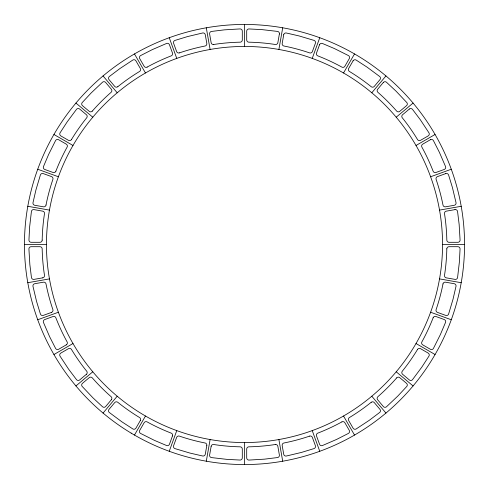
<?xml version="1.0" encoding="UTF-8"?>
<svg xmlns="http://www.w3.org/2000/svg" width="489" height="489" viewBox="0 0 489 489"><rect width="100%" height="100%" fill="white"/><g stroke="black" fill="none" stroke-linecap="round" stroke-linejoin="round"><path stroke-width="0.73" d="M206.291 461.206L210.111 439.538M278.889 49.462L282.709 27.794M169.237 451.28L176.767 430.601M312.233 58.399L319.763 37.72M134.475 435.069L145.477 416.011A198.045 198.045 0 0 0 442.545 244.5L464.55 244.5M343.522 72.989L354.525 53.931M103.057 413.071L117.201 396.212M371.799 92.788L385.943 75.929M75.929 385.943L92.788 371.799M396.212 117.201L413.071 103.057M53.931 354.525L72.989 343.522M416.011 145.477L435.069 134.475M37.72 319.763L58.399 312.233M430.601 176.767L451.28 169.237M27.794 282.709L49.462 278.889M439.538 210.111L461.206 206.291M24.45 244.5L46.455 244.5M27.794 206.291L49.462 210.111M439.538 278.889L461.206 282.709M37.72 169.237L58.399 176.767M430.601 312.233L451.28 319.763M53.931 134.475L72.989 145.477M416.011 343.522L435.069 354.525M75.929 103.057L92.788 117.201M396.212 371.799L413.071 385.943M103.057 75.929L117.201 92.788M371.799 396.212L385.943 413.071M134.475 53.931L145.477 72.989A198.045 198.045 0 0 0 145.477 416.011M343.522 416.011L354.525 435.069M169.237 37.72L176.767 58.399M312.233 430.601L319.763 451.28M206.291 27.794L210.111 49.462M278.889 439.538L282.709 461.206M244.5 24.45L244.5 46.455M244.5 442.545L244.5 464.55M145.477 72.989A198.045 198.045 0 0 1 442.545 244.5M42.176 240.099L42.176 240.154A2.2 2.2 0 0 1 39.945 242.299L31.143 242.299A2.207 2.207 0 0 1 28.943 240.099L29.627 226.951L31.424 211.401A2.2 2.2 0 0 1 33.979 209.61L42.702 211.15A2.2 2.2 0 0 1 44.487 213.699L44.096 216.334A202.373 202.373 0 0 0 42.25 237.44L42.176 240.099M446.824 248.846L446.75 251.56A202.373 202.373 0 0 1 444.904 272.666L444.513 275.301A2.2 2.2 0 0 0 446.298 277.85L455.021 279.384A2.2 2.2 0 0 0 457.576 277.599L459.373 262.049L460.057 248.901A2.207 2.207 0 0 0 457.857 246.701L449.055 246.701A2.2 2.2 0 0 0 446.824 248.846M206.81 445.565L205.282 454.232A2.207 2.207 0 0 1 202.733 456.017L189.903 453.058L174.903 448.59A2.2 2.2 0 0 1 173.583 445.766L176.615 437.441A2.2 2.2 0 0 1 179.439 436.127L181.963 436.97A202.373 202.373 0 0 0 202.422 442.453L205.087 442.991A2.2 2.2 0 0 1 206.81 445.565M279.384 33.979L277.85 42.702A2.2 2.2 0 0 1 275.301 44.487L272.666 44.096A202.373 202.373 0 0 0 251.56 42.25L248.846 42.176A2.2 2.2 0 0 1 246.701 39.945L246.701 31.143A2.207 2.207 0 0 1 248.901 28.943L262.049 29.627L277.599 31.424A2.2 2.2 0 0 1 279.39 33.979M211.15 446.298L209.616 455.021A2.2 2.2 0 0 0 211.401 457.576L226.951 459.373L240.099 460.057A2.207 2.207 0 0 0 242.299 457.857L242.299 449.055A2.2 2.2 0 0 0 240.154 446.824L237.44 446.75A202.373 202.373 0 0 1 216.334 444.904L213.699 444.513A2.2 2.2 0 0 0 211.15 446.298M283.718 34.768L282.19 43.435A2.2 2.2 0 0 0 283.913 46.009L286.578 46.547A202.373 202.373 0 0 1 307.037 52.03L309.561 52.873A2.2 2.2 0 0 0 312.385 51.559L315.411 43.234A2.2 2.2 0 0 0 314.097 40.41L299.097 35.941L286.267 32.983A2.207 2.207 0 0 0 283.712 34.768M46.015 205.032L46.009 205.087A2.2 2.2 0 0 1 43.435 206.81L34.768 205.282A2.207 2.207 0 0 1 32.983 202.733L35.941 189.903L40.41 174.903A2.2 2.2 0 0 1 43.234 173.583L51.559 176.615A2.2 2.2 0 0 1 52.873 179.439L52.03 181.963A202.373 202.373 0 0 0 46.547 202.422L46.015 205.032M442.991 283.913L442.453 286.578A202.373 202.373 0 0 1 436.97 307.037L436.127 309.561A2.2 2.2 0 0 0 437.441 312.385L445.766 315.411A2.2 2.2 0 0 0 448.59 314.097L453.058 299.097L456.017 286.267A2.207 2.207 0 0 0 454.232 283.712L445.565 282.19A2.2 2.2 0 0 0 442.991 283.913M172.47 435.968L169.463 444.232A2.207 2.207 0 0 1 166.639 445.552L154.518 440.412L140.52 433.401A2.2 2.2 0 0 1 139.713 430.393L144.145 422.722A2.2 2.2 0 0 1 147.152 421.915L149.493 423.187A202.373 202.373 0 0 0 168.687 432.135L171.217 433.132A2.2 2.2 0 0 1 172.47 435.968M319.537 44.768L316.53 53.032A2.2 2.2 0 0 0 317.783 55.868L320.313 56.865A202.373 202.373 0 0 1 339.507 65.813L341.848 67.085A2.2 2.2 0 0 0 344.855 66.278L349.287 58.607A2.2 2.2 0 0 0 348.48 55.599L334.482 48.588L322.361 43.448A2.207 2.207 0 0 0 319.537 44.762M55.887 171.168L55.868 171.217A2.2 2.2 0 0 1 53.032 172.47L44.768 169.463A2.207 2.207 0 0 1 43.448 166.639L48.588 154.518L55.599 140.52A2.2 2.2 0 0 1 58.607 139.713L66.278 144.145A2.2 2.2 0 0 1 67.085 147.152L65.813 149.493A202.373 202.373 0 0 0 56.865 168.687L55.887 171.168M433.132 317.783L432.135 320.313A202.373 202.373 0 0 1 423.187 339.507L421.915 341.848A2.2 2.2 0 0 0 422.722 344.855L430.393 349.287A2.2 2.2 0 0 0 433.401 348.48L440.412 334.482L445.552 322.361A2.207 2.207 0 0 0 444.238 319.537L435.968 316.53A2.2 2.2 0 0 0 433.132 317.783M140.319 420.552L135.918 428.168A2.207 2.207 0 0 1 132.91 428.975L121.865 421.811L109.298 412.478A2.2 2.2 0 0 1 109.023 409.372L114.719 402.588A2.2 2.2 0 0 1 117.818 402.319L119.909 403.975A202.373 202.373 0 0 0 137.256 416.121L139.573 417.545A2.2 2.2 0 0 1 140.319 420.552M353.082 60.832L348.681 68.448A2.2 2.2 0 0 0 349.427 71.455L351.744 72.879A202.373 202.373 0 0 1 369.091 85.025L371.182 86.681A2.2 2.2 0 0 0 374.281 86.412L379.971 79.628A2.2 2.2 0 0 0 379.702 76.522L367.135 67.189L356.09 60.025A2.207 2.207 0 0 0 353.082 60.832M71.486 139.53L71.455 139.573A2.2 2.2 0 0 1 68.448 140.319L60.832 135.918A2.207 2.207 0 0 1 60.025 132.91L67.189 121.865L76.522 109.298A2.2 2.2 0 0 1 79.628 109.023L86.412 114.719A2.2 2.2 0 0 1 86.681 117.818L85.025 119.909A202.373 202.373 0 0 0 72.879 137.256L71.486 139.53M417.545 349.427L416.121 351.744A202.373 202.373 0 0 1 403.975 369.091L402.319 371.182A2.2 2.2 0 0 0 402.588 374.281L409.372 379.971A2.2 2.2 0 0 0 412.478 379.702L421.811 367.135L428.975 356.09A2.207 2.207 0 0 0 428.168 353.082L420.552 348.681A2.2 2.2 0 0 0 417.545 349.427M111.327 399.782L105.673 406.524A2.207 2.207 0 0 1 102.574 406.793L92.941 397.82L82.183 386.444A2.2 2.2 0 0 1 82.452 383.345L89.242 377.649A2.2 2.2 0 0 1 92.342 377.924L94.108 379.916A202.373 202.373 0 0 0 109.084 394.892L111.119 396.695A2.2 2.2 0 0 1 111.327 399.782M383.327 82.476L377.673 89.218A2.2 2.2 0 0 0 377.881 92.305L379.916 94.108A202.373 202.373 0 0 1 394.892 109.084L396.658 111.076A2.2 2.2 0 0 0 399.764 111.351L406.548 105.655A2.2 2.2 0 0 0 406.817 102.556L396.059 91.18L386.426 82.201A2.207 2.207 0 0 0 383.327 82.476M92.342 111.076L92.305 111.119A2.2 2.2 0 0 1 89.218 111.327L82.476 105.673A2.207 2.207 0 0 1 82.207 102.574L91.18 92.941L102.556 82.183A2.2 2.2 0 0 1 105.655 82.452L111.351 89.242A2.2 2.2 0 0 1 111.076 92.342L109.084 94.108A202.373 202.373 0 0 0 94.108 109.084L92.342 111.076M396.695 377.881L394.892 379.916A202.373 202.373 0 0 1 379.916 394.892L377.924 396.658A2.2 2.2 0 0 0 377.649 399.764L383.345 406.548A2.2 2.2 0 0 0 386.444 406.817L397.82 396.059L406.799 386.426A2.207 2.207 0 0 0 406.524 383.327L399.782 377.673A2.2 2.2 0 0 0 396.695 377.881M86.388 374.299L79.646 379.953A2.207 2.207 0 0 1 76.547 379.684L68.619 369.171L60 356.102A2.2 2.2 0 0 1 60.807 353.095L68.478 348.669A2.2 2.2 0 0 1 71.486 349.47L72.879 351.744A202.373 202.373 0 0 0 85.025 369.091L86.718 371.218A2.2 2.2 0 0 1 86.388 374.299M409.354 109.047L402.612 114.701A2.2 2.2 0 0 0 402.282 117.782L403.975 119.909A202.373 202.373 0 0 1 416.121 137.256L417.514 139.53A2.2 2.2 0 0 0 420.522 140.331L428.193 135.905A2.2 2.2 0 0 0 429 132.898L420.381 119.829L412.453 109.316A2.207 2.207 0 0 0 409.354 109.041M117.818 86.681L117.782 86.718A2.2 2.2 0 0 1 114.701 86.388L109.047 79.646A2.207 2.207 0 0 1 109.316 76.547L119.829 68.619L132.898 60A2.2 2.2 0 0 1 135.905 60.807L140.331 68.478A2.2 2.2 0 0 1 139.53 71.486L137.256 72.879A202.373 202.373 0 0 0 119.909 85.025L117.818 86.681M371.218 402.282L369.091 403.975A202.373 202.373 0 0 1 351.744 416.121L349.47 417.514A2.2 2.2 0 0 0 348.669 420.522L353.095 428.193A2.2 2.2 0 0 0 356.102 429L369.171 420.381L379.684 412.453A2.207 2.207 0 0 0 379.959 409.354L374.299 402.612A2.2 2.2 0 0 0 371.218 402.282M66.247 344.873L58.631 349.274A2.207 2.207 0 0 1 55.624 348.468L49.64 336.738L43.423 322.367A2.2 2.2 0 0 1 44.737 319.549L53.063 316.517A2.2 2.2 0 0 1 55.88 317.832L56.865 320.313A202.373 202.373 0 0 0 65.813 339.507L67.109 341.897A2.2 2.2 0 0 1 66.247 344.873M430.369 139.726L422.753 144.127A2.2 2.2 0 0 0 421.891 147.103L423.187 149.493A202.373 202.373 0 0 1 432.135 168.687L433.113 171.168A2.2 2.2 0 0 0 435.937 172.483L444.263 169.451A2.2 2.2 0 0 0 445.577 166.633L439.36 152.262L433.376 140.532A2.207 2.207 0 0 0 430.369 139.726M147.152 67.085L147.103 67.109A2.2 2.2 0 0 1 144.127 66.247L139.726 58.631A2.207 2.207 0 0 1 140.532 55.624L152.262 49.64L166.633 43.423A2.2 2.2 0 0 1 169.451 44.737L172.483 53.063A2.2 2.2 0 0 1 171.168 55.88L168.687 56.865A202.373 202.373 0 0 0 149.493 65.813L147.152 67.085M341.897 421.891L339.507 423.187A202.373 202.373 0 0 1 320.313 432.135L317.832 433.113A2.2 2.2 0 0 0 316.517 435.937L319.549 444.263A2.2 2.2 0 0 0 322.367 445.577L336.738 439.36L348.468 433.376A2.207 2.207 0 0 0 349.274 430.369L344.873 422.753A2.2 2.2 0 0 0 341.897 421.891M51.528 312.392L43.258 315.405A2.207 2.207 0 0 1 40.44 314.091L36.583 301.499L32.959 286.267A2.2 2.2 0 0 1 34.743 283.718L43.466 282.184A2.2 2.2 0 0 1 46.015 283.968L46.547 286.578A202.373 202.373 0 0 0 52.03 307.037L52.891 309.616A2.2 2.2 0 0 1 51.528 312.392M445.742 173.595L437.472 176.608A2.2 2.2 0 0 0 436.109 179.384L436.97 181.963A202.373 202.373 0 0 1 442.453 202.422L442.985 205.032A2.2 2.2 0 0 0 445.534 206.816L454.257 205.282A2.2 2.2 0 0 0 456.041 202.733L452.417 187.501L448.56 174.909A2.207 2.207 0 0 0 445.742 173.595M179.439 52.873L179.384 52.891A2.2 2.2 0 0 1 176.608 51.528L173.595 43.258A2.207 2.207 0 0 1 174.909 40.44L187.501 36.583L202.733 32.959A2.2 2.2 0 0 1 205.282 34.743L206.816 43.466A2.2 2.2 0 0 1 205.032 46.015L202.422 46.547A202.373 202.373 0 0 0 181.963 52.03L179.439 52.873M309.616 436.109L307.037 436.97A202.373 202.373 0 0 1 286.578 442.453L283.968 442.985A2.2 2.2 0 0 0 282.184 445.534L283.718 454.257A2.2 2.2 0 0 0 286.267 456.041L301.499 452.417L314.091 448.56A2.207 2.207 0 0 0 315.405 445.742L312.392 437.472A2.2 2.2 0 0 0 309.616 436.109M42.671 277.856L34.004 279.384A2.207 2.207 0 0 1 31.455 277.599L29.847 264.531L28.918 248.901A2.2 2.2 0 0 1 31.119 246.701L39.976 246.701A2.2 2.2 0 0 1 42.176 248.901L42.25 251.56A202.373 202.373 0 0 0 44.096 272.666L44.499 275.35A2.2 2.2 0 0 1 42.671 277.856M454.996 209.616L446.329 211.144A2.2 2.2 0 0 0 444.501 213.65L444.904 216.334A202.373 202.373 0 0 1 446.75 237.44L446.824 240.099A2.2 2.2 0 0 0 449.024 242.299L457.881 242.299A2.2 2.2 0 0 0 460.082 240.099L459.153 224.469L457.545 211.401A2.207 2.207 0 0 0 454.996 209.616M213.699 44.487L213.65 44.499A2.2 2.2 0 0 1 211.144 42.671L209.616 34.004A2.207 2.207 0 0 1 211.401 31.455L224.469 29.847L240.099 28.918A2.2 2.2 0 0 1 242.299 31.119L242.299 39.976A2.2 2.2 0 0 1 240.099 42.176L237.44 42.25A202.373 202.373 0 0 0 216.334 44.096L213.699 44.487M275.35 444.501L272.666 444.904A202.373 202.373 0 0 1 251.56 446.75L248.901 446.824A2.2 2.2 0 0 0 246.701 449.024L246.701 457.881A2.2 2.2 0 0 0 248.901 460.082L264.531 459.153L277.599 457.545A2.207 2.207 0 0 0 279.384 454.996L277.856 446.329A2.2 2.2 0 0 0 275.35 444.501M131.168 433.12A220.05 220.05 0 0 0 464.519 248.339A220.05 220.05 0 0 0 137.819 52.042A220.05 220.05 0 0 0 131.168 433.12"/></g></svg>
